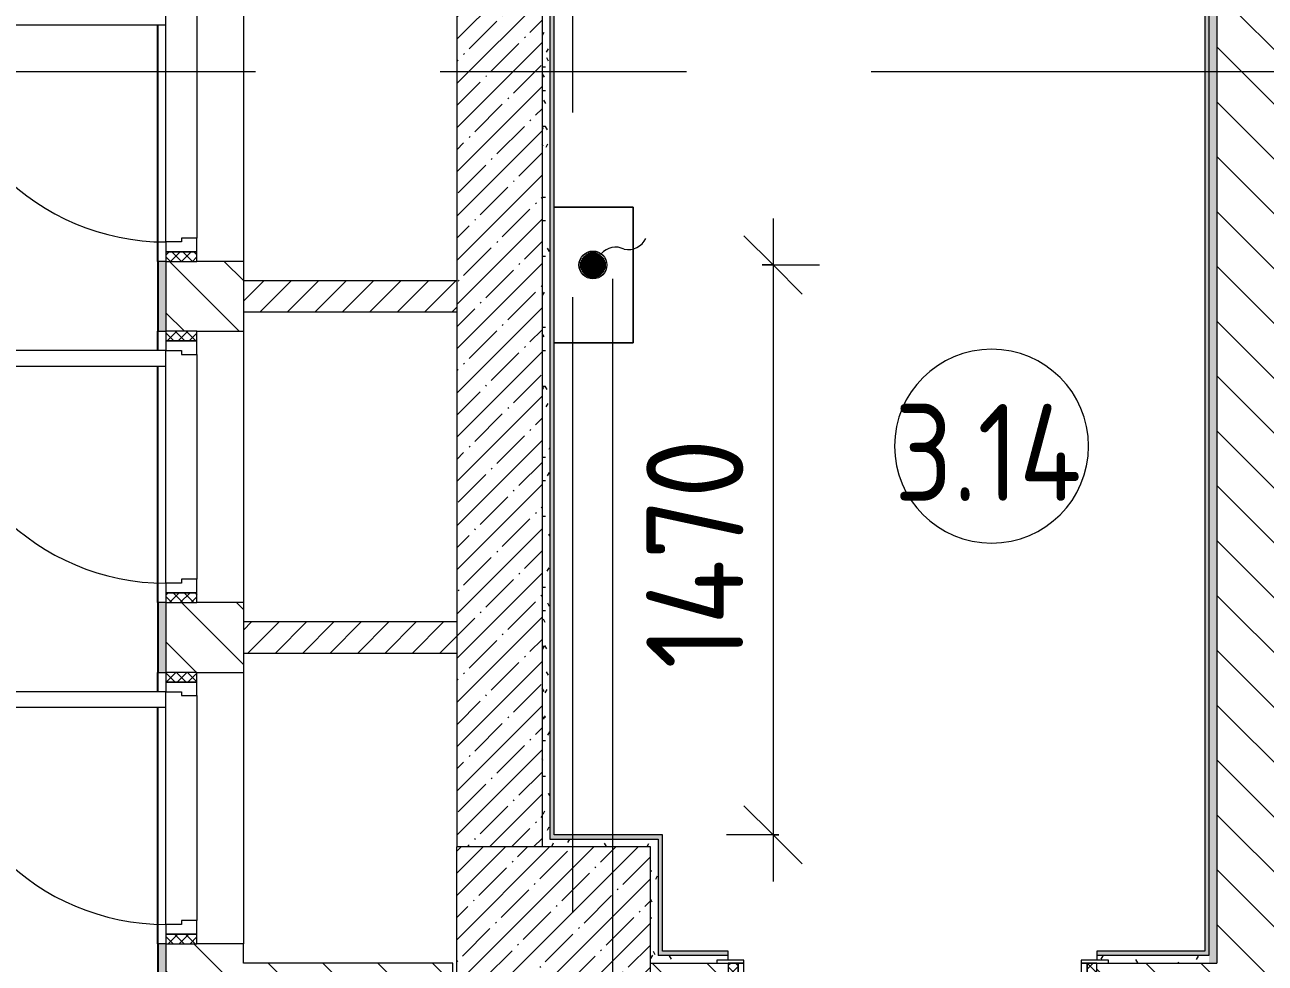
# Model space of a CAD drawing. Header units: millimetres. Extents: x -5714 to 188114, y -8553 to 29000.
# Drawn here: x 12597 to 15795, y 11100 to 13520 of the extents above; entities that cross this region are included whole.
import ezdxf

# ---------------------------------------------------------------- set-up
doc = ezdxf.new("R2010")
doc.units = ezdxf.units.MM
doc.linetypes.add('Осевая', pattern=[3175, 635, -476.25, 1587.5, -476.25])
for name, color, linetype, lineweight in [('A-ANNO-DIMS', 7, 'Continuous', 9), ('A-ANNO-DIMS-100', 7, 'Continuous', 9), ('A-AREA-IDEN', 7, 'Continuous', 9), ('A-DETL-GENF', 7, 'Continuous', 9), ('A-DOOR', 7, 'Continuous', 9), ('A-DOOR-1', 7, 'Continuous', 13), ('A-DOOR-FRAM', 7, 'Continuous', 13), ('A-DOOR-FRAM-1', 7, 'Continuous', 9), ('A-WALL', 7, 'Continuous', 9), ('E-ELEC-FIXT-IDEN', 7, 'Continuous', 9), ('I-WALL', 7, 'Continuous', 9), ('S-COLS', 7, 'Continuous', 9), ('Оси-2', 7, 'Осевая', 9), ('Электрические приборы', 7, 'Continuous', 9)]:
    doc.layers.add(name, color=color, linetype=linetype, lineweight=lineweight)
for name, color, linetype, lineweight, true_color in [('A-WALL-1', 7, 'Continuous', 9, 0x3c3c3c), ('A-WALL-FNSH-1', 7, 'Continuous', 9, 0x3c3c3c), ('I-FURN-1', 7, 'Continuous', 9, 0xf0f0f0)]:
    doc.layers.add(name, color=color, linetype=linetype, lineweight=lineweight, true_color=true_color)
doc.styles.add('GOST Common', font='GOST_Common.ttf', dxfattribs={"width": 0.9, "height": 250})
doc.styles.add('ISOCPEUR', font='isocpeur.ttf', dxfattribs={"width": 0.9, "height": 250})
doc.dimstyles.new('ISO-2_5_0_9К_БОЛЬШОЙ_1', dxfattribs={"dimscale": 304.8, "dimtxt": 248.995294, "dimasz": 0.492126, "dimexe": 0.393701, "dimexo": 0.984252, "dimgap": 0, "dimtad": 1, "dimdec": 0, "dimrnd": 10, "dimzin": 0, "dimdsep": 46, "dimtxsty": 'ISOCPEUR', "dimblk1": 'OBLIQUE', "dimblk2": 'OBLIQUE', "dimsah": 1, "dimcen": 0.09, "dimdle": 0.393701, "dimazin": 0, "dimtfac": 1, "dimtdec": 4, "dimtix": 1, "dimtmove": 0, "dimatfit": 3, "dimfxl": 1, "dimtvp": 1, "dimtolj": 1, "dimtzin": 0, "dimarcsym": 2})
pattern_1 = [(135, (0, 0), (-70.71068, -70.71068), [])]
pattern_2 = [(45, (0, 0), (-35.35534, 35.35534), [])]
pattern_3 = [(0, (0, 0), (121.92, 30.48), [10.058, -81.382, 10.058, -81.382, -487.68]), (0, (0, 0), (121.92, 30.48), [-182.88, 10.058, -172.822, 10.058, -81.382, -213.36]), (0, (0, 0), (121.92, 30.48), [-457.2, 10.058, -50.902, 10.058, -142.342]), (120, (45.72, 15.24), (-87.356454, 90.345817), [10.058, -81.382, 10.058, -81.382, -487.68]), (120, (45.72, 15.24), (-87.356454, 90.345817), [-182.88, 10.058, -172.822, 10.058, -81.382, -213.36]), (120, (45.72, 15.24), (-87.356454, 90.345817), [-457.2, 10.058, -50.902, 10.058, -142.342]), (240, (60.96, 76.2), (-34.563546, -120.825817), [10.058, -81.382, 10.058, -81.382, -487.68]), (240, (60.96, 76.2), (-34.563546, -120.825817), [-182.88, 10.058, -172.822, 10.058, -81.382, -213.36]), (240, (60.96, 76.2), (-34.563546, -120.825817), [-457.2, 10.058, -50.902, 10.058, -142.342])]

# ---------------------------------------------------------------- blocks, each defined once
blk = doc.blocks.new('110_Дверь_СКБ_1Ст_Внутренняя1 - Д-7_п__950x2100h_Туалет-32491181-План размещения напольных электротехнических лючков и розеток 3 этажа в осях 1-12')
at = {"layer": 'A-DOOR'}
h = blk.add_hatch(dxfattribs=at)
h.set_pattern_fill('FP_15', color=256, style=0, pattern_type=2)
h.set_pattern_definition([(135, (1826.41, 164.685), (-14.14214, -14.14214), []), (225, (1826.41, 164.685), (14.14214, -14.14214), [])])
h.paths.add_polyline_path([(487.5, 100), (462.5, 100), (462.5, -100), (487.5, -100)])
at = {"layer": 'A-DOOR-FRAM-1'}
h = blk.add_hatch(dxfattribs=at)
h.set_pattern_fill('FP_16', color=256, style=0, pattern_type=2)
h.set_pattern_definition([(45, (-296.384, 164.685), (-14.1421, 14.1421), []), (135, (-296.384, 164.685), (-14.1421, -14.1421), [])])
h.paths.add_polyline_path([(-437.5, 100), (-462.5, 100), (-462.5, -100), (-437.5, -100)])
at = {"layer": 'A-DOOR'}
blk.add_arc((-412.5, 100), 850, 360, 90, dxfattribs=at)
at = {"layer": 'A-DOOR-1'}
for p, q in [((-412.5, 950), (-412.5, 100)), ((-372.5, 950), (-412.5, 950)), ((-372.5, 100), (-372.5, 950)), ((-412.5, 100), (-372.5, 100))]:
    blk.add_line(p, q, dxfattribs=at)
at = {"layer": 'A-DOOR-FRAM'}
for p, q in [((-422.5, 108), (-492.5, 108)), ((-492.5, 108), (-492.5, 100)), ((-492.5, 100), (-422.5, 100)), ((-437.5, 100), (-462.5, 100)), ((-462.5, 100), (-462.5, -100)), ((-412.5, 100), (-437.5, 100)), ((-437.5, 100), (-437.5, 20)), ((-437.5, -100), (-437.5, 100)), ((-422.5, 100), (-437.5, 100)), ((-437.5, 100), (-437.5, 99)), ((-437.5, 99), (-422.5, 99)), ((-422.5, 100), (-422.5, 108)), ((-422.5, 99), (-422.5, 100)), ((-412.5, 60), (-412.5, 100)), ((437.5, 100), (437.5, 60)), ((462.5, 100), (437.5, 100)), ((517.5, 108), (447.5, 108)), ((447.5, 108), (447.5, 100)), ((462.5, 100), (447.5, 100)), ((447.5, 100), (447.5, 99)), ((447.5, 100), (517.5, 100)), ((447.5, 99), (462.5, 99)), ((462.5, 20), (462.5, 100)), ((487.5, 100), (462.5, 100)), ((462.5, 100), (462.5, -100)), ((462.5, 99), (462.5, 100)), ((487.5, -100), (487.5, 100)), ((517.5, 100), (517.5, 108)), ((-402.5, 60), (-412.5, 60)), ((-402.5, 20), (-402.5, 60)), ((437.5, 60), (427.5, 60)), ((427.5, 60), (427.5, 20)), ((-437.5, 20), (-402.5, 20)), ((-422.5, 20), (-437.5, 20)), ((-437.5, 20), (-437.5, -100)), ((-422.5, -100), (-422.5, 20)), ((427.5, 20), (462.5, 20)), ((462.5, 20), (447.5, 20)), ((447.5, 20), (447.5, -100)), ((462.5, -100), (462.5, 20)), ((-422.5, -100), (-492.5, -100)), ((-492.5, -100), (-492.5, -108)), ((-492.5, -108), (-422.5, -108)), ((-462.5, -100), (-437.5, -100)), ((-437.5, -100), (-422.5, -100)), ((-422.5, -108), (-422.5, -100)), ((447.5, -100), (462.5, -100)), ((517.5, -100), (447.5, -100)), ((447.5, -100), (447.5, -108)), ((447.5, -108), (517.5, -108)), ((462.5, -100), (487.5, -100)), ((517.5, -108), (517.5, -100))]:
    blk.add_line(p, q, dxfattribs=at)
blk = doc.blocks.new('BSC_Колонна _Прямоугольная - 500х500-V29-План размещения напольных электротехнических лючков и розеток 3 этажа в осях 1-12')
at = {"layer": 'S-COLS'}
h = blk.add_hatch(dxfattribs=at)
h.set_pattern_fill('FP_23', color=256, style=0, pattern_type=2)
h.set_pattern_definition([(45, (-13960, -11150), (-57.02463, 57.02463), []), (45, (-13902.975, -11150), (-57.02463, 57.02463), [100.806, -20.161, 3.353, -16.808])])
h.paths.add_polyline_path([(-250, -250), (250, -250), (250, 250), (-250, 250)])
for p, q in [((250, 250), (-250, 250)), ((-250, 250), (-250, -250)), ((250, -250), (250, 250)), ((-250, -250), (250, -250))]:
    blk.add_line(p, q, dxfattribs=at)
blk = doc.blocks.new('110_Дверь_СКБ_1Ст - д-18 700x2100h_Технический шкаф ЭОМ и СС-23257539-План размещения напольных электротехнических лючков и розеток 3 этажа в осях 1-12')
at = {"layer": 'A-DOOR'}
h = blk.add_hatch(dxfattribs=at)
h.set_pattern_fill('FP_28', color=256, style=0, pattern_type=2)
h.set_pattern_definition([(135, (1951.41, 164.685), (-14.14214, -14.14214), []), (225, (1951.41, 164.685), (14.14214, -14.14214), [])])
h.paths.add_polyline_path([(337.5, 20), (362.5, 20), (362.5, 100), (337.5, 100)])
at = {"layer": 'A-DOOR-FRAM-1'}
h = blk.add_hatch(dxfattribs=at)
h.set_pattern_fill('FP_29', color=256, style=0, pattern_type=2)
h.set_pattern_definition([(45, (-171.384, 164.685), (-14.1421, 14.1421), []), (135, (-171.384, 164.685), (-14.1421, -14.1421), [])])
h.paths.add_polyline_path([(-337.5, 20), (-312.5, 20), (-312.5, 100), (-337.5, 100)])
at = {"layer": 'A-DOOR'}
blk.add_arc((312.5, 100), 600, 90, 180, dxfattribs=at)
at = {"layer": 'A-DOOR-1'}
for p, q in [((312.5, 700), (272.5, 700)), ((272.5, 700), (272.5, 100)), ((312.5, 100), (312.5, 700)), ((272.5, 100), (312.5, 100))]:
    blk.add_line(p, q, dxfattribs=at)
at = {"layer": 'A-DOOR-FRAM'}
for p, q in [((-312.5, 100), (-337.5, 100)), ((-337.5, 100), (-337.5, 20)), ((-287.5, 100), (-312.5, 100)), ((-312.5, 100), (-312.5, 20)), ((-312.5, 20), (-312.5, 100)), ((-287.5, 60), (-287.5, 100)), ((312.5, 100), (312.5, 60)), ((337.5, 100), (312.5, 100)), ((337.5, 20), (337.5, 100)), ((362.5, 100), (337.5, 100)), ((337.5, 100), (337.5, 20)), ((362.5, 20), (362.5, 100)), ((-277.5, 60), (-287.5, 60)), ((-277.5, 20), (-277.5, 60)), ((312.5, 60), (302.5, 60)), ((302.5, 60), (302.5, 20)), ((-337.5, 20), (-312.5, 20)), ((-312.5, 20), (-277.5, 20)), ((302.5, 20), (337.5, 20)), ((337.5, 20), (362.5, 20))]:
    blk.add_line(p, q, dxfattribs=at)
at = {"layer": 'A-DOOR-FRAM-1'}
for p, q in [((-287.5, 100), (272.5, 100)), ((302.5, 20), (-277.5, 20))]:
    blk.add_line(p, q, dxfattribs=at)
blk = doc.blocks.new('Блок Розеток и Выключателей - Блок Розеток и Выключателей_SK3-27368973-План размещения напольных электротехнических лючков и розеток 3 этажа в осях 1-12')
at = {"layer": 'A-DETL-GENF'}
for p, q in [((-33.6, -92.8), (-33.6, -107.2)), ((-31.2, -88), (-31.2, -112)), ((-28.8, -83.2), (-28.8, -116.8)), ((-26.4, -80.8), (-26.4, -119.2)), ((-24, -78.4), (-24, -121.6)), ((-21.6, -76), (-21.6, -124)), ((-19.2, -73.6), (-19.2, -126.4)), ((-16.8, -71.2), (-16.8, -128.8)), ((-14.4, -71.2), (-14.4, -128.8)), ((-12, -68.8), (-12, -131.2)), ((-9.6, -68.8), (-9.6, -131.2)), ((-7.2, -66.4), (-7.2, -133.6)), ((-4.8, -66.4), (-4.8, -133.6)), ((-2.4, -66.4), (-2.4, -133.6)), ((0, -66.4), (0, -133.6)), ((2.4, -66.4), (2.4, -133.6)), ((4.8, -66.4), (4.8, -133.6)), ((7.2, -66.4), (7.2, -133.6)), ((9.6, -68.8), (9.6, -131.2)), ((12, -68.8), (12, -131.2)), ((14.4, -71.2), (14.4, -128.8)), ((16.8, -71.2), (16.8, -128.8)), ((19.2, -73.6), (19.2, -126.4)), ((21.6, -76), (21.6, -124)), ((24, -78.4), (24, -121.6)), ((26.4, -80.8), (26.4, -119.2)), ((28.8, -83.2), (28.8, -116.8)), ((31.2, -88), (31.2, -112)), ((33.6, -92.8), (33.6, -107.2))]:
    blk.add_line(p, q, dxfattribs=at)
blk.add_circle((0, -100), 36, dxfattribs=at)
for centre, radius, start, end in [((-2.1, -158.1), 48.1, 332.5065, 49.9886), ((91.1, -190.4), 51.5, 168.6656, 243.8652)]:
    blk.add_arc(centre, radius, start, end, dxfattribs=at)
blk = doc.blocks.new('Марка_Помещения - Номер-25198446-План размещения напольных электротехнических лючков и розеток 3 этажа в осях 1-12')
at = {"layer": 'A-AREA-IDEN'}
for start, end in [(360, 180), (180, 360)]:
    blk.add_arc((0, 0), 2.5, start, end, dxfattribs=at)
blk = doc.blocks.new('DIMBLOCK13-План размещения напольных электротехнических лючков и розеток 3 этажа в осях 1-12')
at = {"layer": 'A-ANNO-DIMS-100'}
for p, q in [((14526.4, 13020.7), (14526.4, 11311)), ((14498.6, 12900.7), (14646.4, 12900.7)), ((14526.4, 12900.7), (14498.6, 12900.7)), ((14541, 11431), (14406.4, 11431)), ((14526.4, 11431), (14541, 11431))]:
    blk.add_line(p, q, dxfattribs=at)
at = {"layer": 'A-ANNO-DIMS-100', "lineweight": 20}
for p, q in [((14526.4, 12900.7), (14451.4, 12975.7)), ((14526.4, 12900.7), (14601.4, 12825.7)), ((14526.4, 11431), (14451.4, 11506)), ((14526.4, 11431), (14601.4, 11356))]:
    blk.add_line(p, q, dxfattribs=at)
at = {"layer": 'A-ANNO-DIMS-100', "color": 0, "insert": (14199.7, 11859.4), "char_height": 250, "width": 735.494, "attachment_point": 1, "rotation": 90, "line_spacing_factor": 1.149209, "style": 'ISOCPEUR'}
blk.add_mtext('1470', dxfattribs=at)
blk = doc.blocks.new('_Oblique')
at = {"color": 0, "linetype": 'ByBlock', "lineweight": -2}
blk.add_line((-0.5, -0.5), (0.5, 0.5), dxfattribs=at)

msp = doc.modelspace()

# ---------------------------------------------------------------- hatches: boundary and pattern name
at = {"layer": 'I-WALL'}
h = msp.add_hatch(dxfattribs=at)
h.set_pattern_fill('FP_35', color=256, style=0, pattern_type=2)
h.set_pattern_definition(pattern_3)
h.paths.add_polyline_path([(12961.3, 10880), (12961.3, 11150), (12941.3, 11150), (12941.3, 10880)])
h.paths.add_polyline_path([(12941.3, 11850), (12961.3, 11850), (12961.3, 12030), (12941.3, 12030)])
h.paths.add_polyline_path([(12961.3, 12730), (12961.3, 12910), (12941.3, 12910), (12941.3, 12730)])
h.paths.add_polyline_path([(12941.3, 13610), (12961.3, 13610), (12961.3, 13819.9), (12941.3, 13819.9)])
h.paths.add_polyline_path([(12941.3, 14519.9), (12961.3, 14519.9), (12961.3, 15000), (12941.3, 15000), (12941.3, 14925.7)])
h = msp.add_hatch(dxfattribs=at)
h.set_pattern_fill('FP_8', color=256, style=0, pattern_type=2)
h.set_pattern_definition(pattern_1)
h.paths.add_polyline_path([(12961.3, 11100), (13161.3, 11100), (13161.3, 11150), (12961.3, 11150)])
h.paths.add_polyline_path([(12961.3, 11850), (13161.3, 11850), (13161.3, 12030), (12961.3, 12030)])
h.paths.add_polyline_path([(13041.3, 12730), (13161.3, 12730), (13161.3, 12910), (12961.3, 12910), (12961.3, 12730)])
h.paths.add_polyline_path([(13041.3, 13610), (13161.3, 13610), (13161.3, 13819.9), (12961.3, 13819.9), (12961.3, 13610)])
h.paths.add_polyline_path([(12961.3, 14519.9), (13161.3, 14519.9), (13161.3, 15000), (12961.3, 15000), (12961.3, 14925.7)])
h = msp.add_hatch(dxfattribs=at)
h.set_pattern_fill('FP_8', color=256, style=0, pattern_type=2)
h.set_pattern_definition(pattern_1)
h.paths.add_polyline_path([(15670, 11100), (15870, 11100), (15870, 14980), (15670, 14980), (15670, 12815.3)])
h = msp.add_hatch(dxfattribs=at)
h.set_pattern_fill('FP_10', color=256, style=0, pattern_type=2)
h.set_pattern_definition([(45, (0, 0), (-57.02463, 57.02463), []), (45, (57.025, 0), (-57.02463, 57.02463), [100.806, -20.161, 3.353, -16.808])])
h.paths.add_polyline_path([(13711, 11400), (13931, 11400), (13931, 14600), (13711, 14600), (13711, 11760.1)])
h = msp.add_hatch(dxfattribs=at)
h.set_pattern_fill('FP_35', color=256, style=0, pattern_type=2)
h.set_pattern_definition(pattern_3)
h.paths.add_polyline_path([(15670, 11100), (15670, 14270), (15650, 14270), (15650, 11100)])
h = msp.add_hatch(dxfattribs=at)
h.set_pattern_fill('FP_35', color=256, style=0, pattern_type=2)
h.set_pattern_definition(pattern_3)
h.paths.add_polyline_path([(13931, 11400), (13951, 11400), (13951, 14250), (13931, 14250), (13931, 11760.1)])
for points in [[(13962, 11420), (13962, 14239), (13951, 14239), (13951, 11420)], [(15639, 11131), (15650, 11131), (15650, 14239), (15639, 14239), (15639, 12815.3)], [(14230, 11420), (14241, 11420), (14241, 11431), (13962, 11431), (13962, 11420)], [(14241, 11120), (14241, 11420), (14230, 11420), (14230, 11120)]]:
    msp.add_hatch(color=256, dxfattribs=at).paths.add_polyline_path(points)
h = msp.add_hatch(dxfattribs=at)
h.set_pattern_fill('FP_22', color=256, style=0, pattern_type=2)
h.set_pattern_definition(pattern_2)
h.paths.add_polyline_path([(13711, 12780), (13711, 12860), (13161.3, 12860), (13161.3, 12780), (13182.7, 12780)])
h = msp.add_hatch(dxfattribs=at)
h.set_pattern_fill('FP_22', color=256, style=0, pattern_type=2)
h.set_pattern_definition(pattern_2)
h.paths.add_polyline_path([(13711, 11900), (13711, 11980), (13161.3, 11980), (13161.3, 11900), (13182.7, 11900)])
h = msp.add_hatch(dxfattribs=at)
h.set_pattern_fill('FP_35', color=256, style=0, pattern_type=2)
h.set_pattern_definition(pattern_3)
h.paths.add_polyline_path([(14210, 11400), (14230, 11400), (14230, 11420), (13951, 11420), (13951, 11400)])
h = msp.add_hatch(dxfattribs=at)
h.set_pattern_fill('FP_35', color=256, style=0, pattern_type=2)
h.set_pattern_definition(pattern_3)
h.paths.add_polyline_path([(14230, 11100), (14230, 11400), (14210, 11400), (14210, 11100)])
h = msp.add_hatch(color=256, dxfattribs=at)
h.paths.add_polyline_path([(15361, 11120), (15650, 11120), (15650, 11131), (15361, 11131)])
h.paths.add_polyline_path([(14411, 11120), (14411, 11131), (14241, 11131), (14241, 11120)])
h = msp.add_hatch(dxfattribs=at)
h.set_pattern_fill('FP_8', color=256, style=0, pattern_type=2)
h.set_pattern_definition(pattern_1)
h.paths.add_polyline_path([(13701, 10900), (13701, 11100), (12961.3, 11100), (12961.3, 10900), (13182.7, 10900)])
h = msp.add_hatch(dxfattribs=at)
h.set_pattern_fill('FP_8', color=256, style=0, pattern_type=2)
h.set_pattern_definition(pattern_1)
h.paths.add_polyline_path([(19710, 10900), (19710, 11100), (16910, 11100), (16910, 10900), (17221.2, 10900)])
h.paths.add_polyline_path([(15960, 10900), (15960, 11100), (15361, 11100), (15361, 10900), (15930, 10900)])
h.paths.add_polyline_path([(14411, 10900), (14411, 11100), (14210, 11100), (14210, 10900), (14381, 10900)])
h = msp.add_hatch(dxfattribs=at)
h.set_pattern_fill('FP_35', color=256, style=0, pattern_type=2)
h.set_pattern_definition(pattern_3)
h.paths.add_polyline_path([(15391, 11100), (15650, 11100), (15650, 11120), (15361, 11120), (15361, 11108), (15391, 11108), (15391, 11102.1)])
h.paths.add_polyline_path([(14230, 11100), (14381, 11100), (14381, 11108), (14411, 11108), (14411, 11120), (14230, 11120)])

# ---------------------------------------------------------------- linework, layer by layer
at = {"layer": 'A-WALL'}
for p, q in [((13931, 14600), (13931, 11400)), ((13951, 14250), (13951, 11420)), ((15650, 14250), (15650, 11120)), ((12961.3, 12910), (12961.3, 12730)), ((13161.3, 12910), (13161.3, 12730)), ((12961.3, 12030), (12961.3, 11850)), ((13161.3, 12030), (13161.3, 11850)), ((13951, 11420), (14230, 11420)), ((14230, 11400), (14230, 11120)), ((14210, 11100), (14381, 11100)), ((14411, 11120), (14230, 11120)), ((15391, 11100), (15670, 11100))]:
    msp.add_line(p, q, dxfattribs=at)
at = {"layer": 'A-WALL-1'}
for p, q in [((15670, 14980), (15670, 11100)), ((13711, 14600), (13711, 11400)), ((12941.3, 12910), (12941.3, 12730)), ((12961.3, 12910), (12941.3, 12910)), ((13161.3, 12910), (13041.3, 12910)), ((13711, 12860), (13161.3, 12860)), ((13161.3, 12780), (13711, 12780)), ((12941.3, 12730), (12961.3, 12730)), ((13041.3, 12730), (13161.3, 12730)), ((12941.3, 12030), (12941.3, 11850)), ((12961.3, 12030), (12941.3, 12030)), ((13161.3, 12030), (13041.3, 12030)), ((13711, 11980), (13161.3, 11980)), ((13161.3, 11900), (13711, 11900)), ((12941.3, 11850), (12961.3, 11850)), ((13041.3, 11850), (13161.3, 11850)), ((12941.3, 11150), (12941.3, 10880)), ((12961.3, 11150), (12941.3, 11150)), ((12961.3, 11150), (12961.3, 10900)), ((13161.3, 11150), (13041.3, 11150)), ((13161.3, 11100), (13161.3, 11150)), ((13701, 11100), (13161.3, 11100)), ((13701, 10900), (13701, 11100)), ((14411, 11108), (14411, 11120)), ((15650, 11120), (15361, 11120)), ((15361, 11120), (15361, 11108))]:
    msp.add_line(p, q, dxfattribs=at)
at = {"layer": 'A-WALL-FNSH-1'}
for p, q in [((13962, 11431), (13962, 14239)), ((15639, 14239), (15639, 11131)), ((12940.3, 12910), (12939.3, 12910)), ((12939.3, 12910), (12939.3, 12730)), ((12940.3, 12730), (12940.3, 12910)), ((12939.3, 12730), (12940.3, 12730)), ((12940.3, 12030), (12939.3, 12030)), ((12939.3, 12030), (12939.3, 11850)), ((12940.3, 11850), (12940.3, 12030)), ((12939.3, 11850), (12940.3, 11850)), ((14241, 11431), (13962, 11431)), ((14230, 11420), (14230, 11400)), ((14241, 11131), (14241, 11431)), ((12940.3, 11150), (12939.3, 11150)), ((12939.3, 11150), (12939.3, 10879)), ((12940.3, 10880), (12940.3, 11150)), ((14411, 11131), (14241, 11131)), ((14411, 11120), (14411, 11131)), ((15639, 11131), (15361, 11131)), ((15361, 11131), (15361, 11120))]:
    msp.add_line(p, q, dxfattribs=at)
at = {"layer": 'E-ELEC-FIXT-IDEN'}
msp.add_line((14112.3, 12864.7), (14112.3, 10069.6), dxfattribs=at)
at = {"layer": 'I-FURN-1'}
for p, q in [((14166, 13050), (13962, 13050)), ((13962, 13050), (14166, 13050)), ((14166, 12700), (14166, 13050)), ((14166, 13050), (14166, 12700)), ((13962, 12700), (14166, 12700)), ((14166, 12700), (13962, 12700))]:
    msp.add_line(p, q, dxfattribs=at)
at = {"layer": 'I-WALL'}
for p, q in [((13161.3, 13610), (13161.3, 12910)), ((12939.3, 12910), (12939.3, 13520)), ((12940.3, 13520), (12940.3, 12910)), ((12941.3, 12910), (12941.3, 13520)), ((12939.3, 12680), (12939.3, 12730)), ((12940.3, 12730), (12940.3, 12680)), ((12941.3, 12680), (12941.3, 12730)), ((13161.3, 12730), (13161.3, 12030)), ((12939.3, 12030), (12939.3, 12640)), ((12940.3, 12640), (12940.3, 12030)), ((12941.3, 12030), (12941.3, 12640)), ((12939.3, 11800), (12939.3, 11850)), ((12940.3, 11850), (12940.3, 11800)), ((12941.3, 11800), (12941.3, 11850)), ((13161.3, 11850), (13161.3, 11150)), ((12939.3, 11150), (12939.3, 11760)), ((12940.3, 11760), (12940.3, 11150)), ((12941.3, 11150), (12941.3, 11760))]:
    msp.add_line(p, q, dxfattribs=at)
at = {"layer": 'Оси-2'}
for p, q in [((14010, 593.7), (14010, 24898.1)), ((-2206.6, 13400), (35660, 13400))]:
    msp.add_line(p, q, dxfattribs=at)

# ---------------------------------------------------------------- block references
at = {"layer": 'A-AREA-IDEN', "xscale": 99.99999999999993, "yscale": 99.99999999999993, "zscale": 99.99999999999993}
msp.add_blockref('Марка_Помещения - Номер-25198446-План размещения напольных электротехнических лючков и розеток 3 этажа в осях 1-12', (15089.7, 12433.5), dxfattribs=at)
at = {"layer": 'A-DOOR'}
for name, p, rotation in [('110_Дверь_СКБ_1Ст - д-18 700x2100h_Технический шкаф ЭОМ и СС-23257539-План размещения напольных электротехнических лючков и розеток 3 этажа в осях 1-12', (13061.3, 13247.5), 89.99999999999991), ('110_Дверь_СКБ_1Ст - д-18 700x2100h_Технический шкаф ЭОМ и СС-23257539-План размещения напольных электротехнических лючков и розеток 3 этажа в осях 1-12', (13061.3, 12367.5), 89.99999999999991), ('110_Дверь_СКБ_1Ст - д-18 700x2100h_Технический шкаф ЭОМ и СС-23257539-План размещения напольных электротехнических лючков и розеток 3 этажа в осях 1-12', (13061.3, 11487.5), 89.99999999999991), ('110_Дверь_СКБ_1Ст_Внутренняя1 - Д-7_п__950x2100h_Туалет-32491181-План размещения напольных электротехнических лючков и розеток 3 этажа в осях 1-12', (14898.5, 11000), 180)]:
    msp.add_blockref(name, p, dxfattribs=dict(at, rotation=rotation))
at = {"layer": 'S-COLS'}
msp.add_blockref('BSC_Колонна _Прямоугольная - 500х500-V29-План размещения напольных электротехнических лючков и розеток 3 этажа в осях 1-12', (13960, 11150), dxfattribs=at)
at = {"layer": 'Электрические приборы', "rotation": 89.9999999999999}
msp.add_blockref('Блок Розеток и Выключателей - Блок Розеток и Выключателей_SK3-27368973-План размещения напольных электротехнических лючков и розеток 3 этажа в осях 1-12', (13962, 12900.7), dxfattribs=at)

# ---------------------------------------------------------------- texts
at = {"layer": 'A-AREA-IDEN', "insert": (14838.8, 12542.1), "char_height": 250, "width": 627.721, "attachment_point": 1, "style": 'GOST Common'}
msp.add_mtext('3.14', dxfattribs=at)

# ---------------------------------------------------------------- dimensions: what is measured, and where the dimension line sits
at = {"layer": 'A-ANNO-DIMS'}
dim = msp.add_linear_dim(base=(14526.4, 11431), p1=(14198.6, 12900.7), p2=(14241, 11431), angle=90, dimstyle='ISO-2_5_0_9К_БОЛЬШОЙ_1', override={"dimpost": '<>', "dimfxl": 1470.360191}, dxfattribs=at)
dim.commit()
dim.dimension.update_dxf_attribs({"geometry": 'DIMBLOCK13-План размещения напольных электротехнических лючков и розеток 3 этажа в осях 1-12', "text_midpoint": (14401.4, 12165.9)})

doc.saveas('drawing.dxf')
